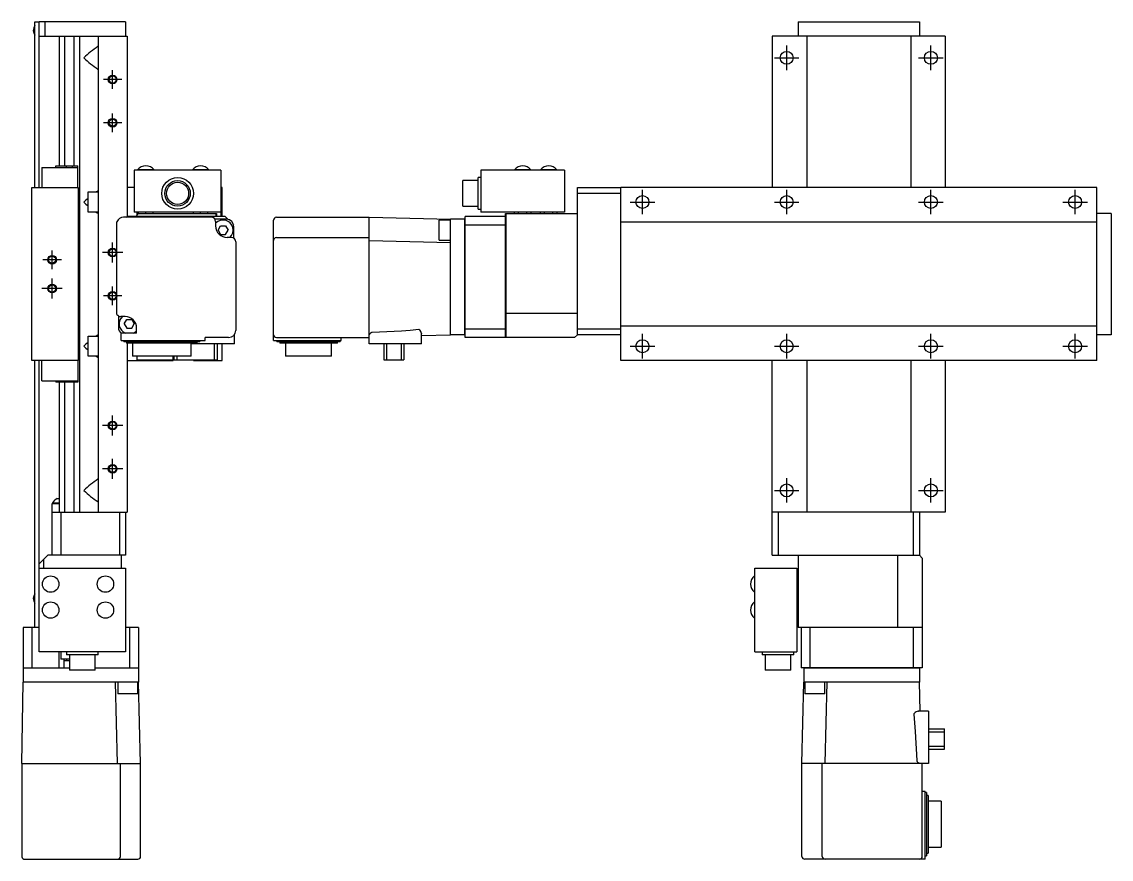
# Model space of a CAD drawing. Extents: x 0 to 766, y -8 to 482.
# Drawn here: x 388.2 to 765.8, y 102.8 to 393.2 of the extents above; entities that cross this region are included whole.
import ezdxf

# ---------------------------------------------------------------- set-up
doc = ezdxf.new("R2010")
doc.units = 0
doc.header["$LTSCALE"] = 0.5
doc.linetypes.add('CENTER', pattern=[50.8, 31.75, -6.35, 6.35, -6.35])
for name, color, linetype in [('MSM_CENTER', 1, 'CENTER'), ('MSM_CONTINUOUS', 7, 'CONTINUOUS'), ('MSM_NARROW', 5, 'CONTINUOUS')]:
    doc.layers.add(name, color=color, linetype=linetype)

msp = doc.modelspace()

# ---------------------------------------------------------------- linework, layer by layer
at = {"layer": 'MSM_CENTER'}
for p, q in [((653.34, 376.47), (653.34, 384.97)), ((703.34, 376.47), (703.34, 384.97)), ((649.09, 380.72), (657.59, 380.72)), ((699.09, 380.72), (707.59, 380.72)), ((419.68, 369.99), (419.68, 376.45)), ((422.91, 373.22), (416.45, 373.22)), ((419.68, 354.99), (419.68, 361.45)), ((422.91, 358.22), (416.45, 358.22)), ((603.34, 326.47), (603.34, 334.97)), ((653.34, 326.47), (653.34, 334.97)), ((703.34, 326.47), (703.34, 334.97)), ((753.34, 326.47), (753.34, 334.97)), ((599.09, 330.72), (607.59, 330.72)), ((649.09, 330.72), (657.59, 330.72)), ((699.09, 330.72), (707.59, 330.72)), ((749.09, 330.72), (757.59, 330.72)), ((398.68, 307.49), (398.68, 313.95)), ((419.68, 309.72), (419.68, 316.72)), ((401.91, 310.72), (395.45, 310.72)), ((423.18, 313.22), (416.18, 313.22)), ((398.68, 297.22), (398.68, 304.22)), ((402.18, 300.72), (395.18, 300.72)), ((419.68, 294.99), (419.68, 301.45)), ((422.91, 298.22), (416.45, 298.22)), ((603.34, 276.47), (603.34, 284.97)), ((653.34, 276.47), (653.34, 284.97)), ((703.34, 276.47), (703.34, 284.97)), ((753.34, 276.47), (753.34, 284.97)), ((599.09, 280.72), (607.59, 280.72)), ((649.09, 280.72), (657.59, 280.72)), ((699.09, 280.72), (707.59, 280.72)), ((749.09, 280.72), (757.59, 280.72)), ((423.18, 253.22), (416.18, 253.22)), ((419.68, 249.72), (419.68, 256.72)), ((419.68, 234.72), (419.68, 241.72)), ((423.18, 238.22), (416.18, 238.22)), ((653.34, 226.47), (653.34, 234.97)), ((703.34, 226.47), (703.34, 234.97)), ((649.09, 230.72), (657.59, 230.72)), ((699.09, 230.72), (707.59, 230.72))]:
    msp.add_line(p, q, dxfattribs=at)
at = {"layer": 'MSM_CONTINUOUS'}
for p, q in [((392.68, 335.72), (392.68, 393.22)), ((392.68, 393.22), (394.08, 393.22)), ((394.18, 393.12), (394.08, 393.22)), ((424.18, 393.22), (394.18, 393.22)), ((394.18, 335.72), (394.18, 393.22)), ((396.18, 393.22), (396.18, 388.22)), ((424.18, 393.22), (424.18, 388.22)), ((657.34, 393.22), (657.34, 388.22)), ((657.34, 393.22), (699.34, 393.22)), ((699.34, 393.22), (699.34, 388.22)), ((394.18, 388.22), (424.68, 388.22)), ((401.18, 388.22), (401.18, 343.22)), ((403.14, 343.22), (403.14, 388.22)), ((406.22, 388.22), (406.22, 343.22)), ((408.18, 388.22), (408.18, 223.22)), ((414.68, 388.22), (414.68, 223.22)), ((424.68, 388.22), (424.68, 325.72)), ((648.34, 388.22), (648.34, 335.72)), ((708.34, 388.22), (648.34, 388.22)), ((660.34, 388.22), (660.34, 335.72)), ((696.34, 388.22), (696.34, 335.72)), ((708.34, 388.22), (708.34, 335.72)), ((414.68, 384.46), (414.55, 384.62)), ((414.68, 376.98), (414.55, 376.82)), ((395.18, 342.72), (407.58, 342.72)), ((395.18, 342.72), (395.18, 335.72)), ((399.98, 343.22), (407.58, 343.22)), ((399.98, 342.72), (399.98, 343.22)), ((403.66, 342.72), (403.66, 343.22)), ((405.71, 342.72), (405.71, 343.22)), ((407.58, 335.72), (407.58, 343.22)), ((427.18, 341.72), (427.18, 327.22)), ((457.18, 341.72), (427.18, 341.72)), ((434.03, 341.88), (428.33, 341.88)), ((428.33, 341.88), (428.33, 341.72)), ((434.03, 341.72), (434.03, 341.88)), ((453.03, 341.88), (447.33, 341.88)), ((447.33, 341.88), (447.33, 341.72)), ((453.03, 341.72), (453.03, 341.88)), ((457.18, 341.72), (457.18, 325.72)), ((547.34, 341.72), (547.34, 327.22)), ((576.34, 341.72), (547.34, 341.72)), ((564.69, 341.88), (558.99, 341.88)), ((558.99, 341.88), (558.99, 341.72)), ((564.69, 341.72), (564.69, 341.88)), ((573.69, 341.88), (567.99, 341.88)), ((567.99, 341.88), (567.99, 341.72)), ((573.69, 341.72), (573.69, 341.88)), ((576.34, 341.72), (576.34, 327.22)), ((546.34, 338.15), (541.04, 338.15)), ((541.04, 329.3), (541.04, 338.15)), ((547.34, 339.22), (546.34, 339.22)), ((546.34, 328.22), (546.34, 339.22)), ((391.68, 335.72), (407.68, 335.72)), ((391.68, 275.72), (391.68, 335.72)), ((407.68, 335.72), (407.68, 275.72)), ((411.18, 327.22), (411.18, 334.22)), ((411.18, 334.22), (414.68, 334.22)), ((414.68, 334.46), (414.55, 334.62)), ((427.18, 335.72), (424.68, 335.72)), ((457.68, 335.72), (457.18, 335.72)), ((457.68, 325.72), (457.68, 335.72)), ((580.84, 335.72), (595.74, 335.72)), ((580.84, 284.72), (580.84, 335.72)), ((595.84, 333.72), (580.84, 333.72)), ((595.84, 335.62), (595.74, 335.72)), ((760.84, 335.72), (595.84, 335.72)), ((595.84, 275.72), (595.84, 335.72)), ((760.84, 275.72), (760.84, 335.72)), ((541.04, 329.3), (546.34, 329.3)), ((414.68, 327.22), (411.18, 327.22)), ((414.68, 326.98), (414.55, 326.82)), ((453.88, 325.42), (423.48, 325.42)), ((424.38, 325.42), (424.68, 325.72)), ((458.68, 325.72), (424.68, 325.72)), ((457.18, 327.22), (427.18, 327.22)), ((428.68, 326.72), (427.68, 325.72)), ((428.18, 325.72), (428.18, 327.22)), ((428.68, 326.72), (428.68, 327.22)), ((428.68, 326.72), (455.68, 326.72)), ((431.18, 326.72), (431.18, 327.22)), ((433.68, 326.72), (433.68, 327.22)), ((434.18, 325.72), (434.18, 325.42)), ((442.18, 325.42), (442.18, 325.72)), ((447.68, 326.72), (447.68, 327.22)), ((450.18, 326.72), (450.18, 327.22)), ((452.68, 326.72), (452.68, 327.22)), ((455.58, 325.72), (455.58, 326.72)), ((455.68, 326.72), (455.68, 325.72)), ((459.74, 324.66), (458.68, 325.72)), ((476.44, 325.42), (508.64, 325.42)), ((508.64, 325.42), (536.84, 324.72)), ((508.64, 281.52), (508.64, 325.42)), ((555.84, 325.72), (541.84, 325.72)), ((541.84, 283.72), (541.84, 325.72)), ((546.34, 328.22), (547.34, 328.22)), ((576.34, 327.22), (547.34, 327.22)), ((555.84, 326.72), (580.84, 326.72)), ((555.84, 283.72), (555.84, 326.72)), ((555.94, 326.72), (555.94, 283.72)), ((558.96, 326.72), (558.96, 327.22)), ((560.4, 326.72), (560.4, 327.22)), ((563.29, 326.72), (563.29, 327.22)), ((564.73, 326.72), (564.73, 327.22)), ((567.96, 326.72), (567.96, 327.22)), ((569.4, 326.72), (569.4, 327.22)), ((572.29, 326.72), (572.29, 327.22)), ((573.73, 326.72), (573.73, 327.22)), ((765.84, 326.72), (760.84, 326.72)), ((765.84, 326.72), (765.84, 284.72)), ((421.18, 291.77), (421.18, 323.9)), ((459.18, 324.72), (455.15, 324.72)), ((455.38, 323.92), (455.38, 322.42)), ((456.21, 320.98), (457.08, 322.48)), ((457.08, 322.48), (458.81, 322.48)), ((458.81, 322.48), (459.68, 320.98)), ((461.62, 322.79), (461.68, 322.72)), ((461.68, 318.19), (461.68, 322.22)), ((475.44, 282.72), (475.44, 324.42)), ((532.84, 317.48), (532.84, 324.48)), ((536.84, 324.48), (532.84, 324.48)), ((541.74, 324.72), (536.84, 324.72)), ((536.84, 284.72), (536.84, 324.72)), ((541.74, 324.72), (541.84, 324.62)), ((541.74, 284.72), (541.74, 324.72)), ((555.84, 322.72), (541.84, 322.72)), ((760.84, 323.72), (595.84, 323.72)), ((456.21, 320.98), (457.08, 319.48)), ((457.08, 319.48), (458.81, 319.48)), ((458.81, 319.48), (459.68, 320.98)), ((460.88, 318.42), (459.38, 318.42)), ((476.44, 318.42), (508.64, 318.42)), ((508.64, 317.42), (536.84, 316.72)), ((532.84, 317.48), (536.84, 317.48)), ((462.38, 316.92), (462.38, 286.22)), ((421.68, 291.25), (421.68, 287.22)), ((423.98, 291.02), (422.48, 291.02)), ((555.84, 292.26), (555.94, 292.22)), ((555.94, 292.22), (580.84, 292.22)), ((423.68, 288.46), (424.55, 289.96)), ((423.68, 288.46), (424.55, 286.96)), ((424.55, 289.96), (426.28, 289.96)), ((426.28, 289.96), (427.15, 288.46)), ((426.28, 286.96), (427.15, 288.46)), ((760.84, 287.72), (595.84, 287.72)), ((411.18, 277.22), (411.18, 284.22)), ((411.18, 284.22), (414.68, 284.22)), ((414.68, 284.46), (414.55, 284.62)), ((421.68, 286.72), (421.74, 286.66)), ((422.68, 282.72), (422.68, 285.22)), ((427.98, 285.22), (422.68, 285.22)), ((424.55, 286.96), (426.28, 286.96)), ((427.98, 285.22), (427.98, 287.02)), ((451.78, 282.72), (451.78, 283.72)), ((459.88, 283.72), (451.78, 283.72)), ((461.88, 281.52), (461.88, 284.72)), ((476.44, 283.72), (508.64, 283.72)), ((498.94, 282.72), (498.94, 283.72)), ((508.64, 284.51), (508.66, 284.62)), ((508.66, 284.62), (508.69, 284.73)), ((509.35, 285.47), (509.44, 285.51)), ((509.44, 285.51), (509.55, 285.54)), ((509.55, 285.54), (509.64, 285.55)), ((509.64, 285.55), (519.77, 286.1)), ((519.77, 286.1), (522.78, 286.31)), ((522.78, 286.31), (525.79, 286.58)), ((525.79, 286.58), (525.9, 286.57)), ((525.9, 286.57), (526, 286.52)), ((526, 286.52), (526.09, 286.44)), ((526.79, 285.16), (526.79, 285.06)), ((526.79, 281.52), (526.79, 285.06)), ((526.79, 284.47), (536.84, 284.72)), ((541.74, 284.72), (536.84, 284.72)), ((541.84, 284.82), (541.74, 284.72)), ((541.84, 286.72), (555.84, 286.72)), ((555.84, 283.72), (541.84, 283.72)), ((555.94, 283.72), (555.84, 283.82)), ((579.84, 283.72), (555.94, 283.72)), ((580.84, 284.72), (579.84, 283.72)), ((580.84, 286.72), (595.84, 286.72)), ((595.74, 284.72), (580.84, 284.72)), ((595.74, 284.72), (595.84, 284.82)), ((765.84, 284.72), (760.84, 284.72)), ((422.68, 282.72), (451.78, 282.72)), ((423.51, 282.72), (423.51, 282.22)), ((449.94, 282.22), (423.51, 282.22)), ((424.51, 282.22), (424.51, 281.72)), ((448.94, 281.72), (424.51, 281.72)), ((424.68, 281.72), (424.68, 223.22)), ((426.51, 281.72), (426.51, 277.22)), ((446.94, 277.22), (446.94, 281.72)), ((461.88, 281.52), (446.94, 281.52)), ((448.94, 281.72), (448.94, 282.22)), ((449.94, 282.22), (449.94, 282.72)), ((454.88, 281.52), (454.88, 276.02)), ((455.88, 281.52), (455.88, 276.02)), ((457.68, 275.72), (457.68, 281.52)), ((475.44, 282.72), (498.94, 282.72)), ((476.59, 282.72), (476.59, 282.22)), ((498.58, 282.22), (476.59, 282.22)), ((477.59, 282.22), (477.59, 281.72)), ((497.58, 281.72), (477.59, 281.72)), ((479.59, 281.72), (479.59, 277.22)), ((495.58, 277.22), (495.58, 281.72)), ((497.58, 281.72), (497.58, 282.22)), ((498.58, 282.22), (498.58, 282.72)), ((526.79, 281.52), (508.64, 281.52)), ((513.64, 281.52), (513.64, 276.02)), ((514.64, 281.52), (514.64, 276.02)), ((519.64, 281.52), (519.64, 276.02)), ((520.64, 281.52), (520.64, 276.02)), ((407.68, 275.72), (391.68, 275.72)), ((392.68, 183.22), (392.68, 275.72)), ((394.18, 174.72), (394.18, 275.72)), ((395.18, 268.72), (395.18, 275.72)), ((407.58, 275.72), (407.58, 268.22)), ((414.68, 277.22), (411.18, 277.22)), ((414.68, 276.98), (414.55, 276.82)), ((424.68, 275.72), (440.68, 275.72)), ((446.94, 277.22), (426.51, 277.22)), ((428.18, 275.92), (428.18, 277.22)), ((440.58, 275.92), (428.18, 275.92)), ((440.58, 277.22), (440.58, 275.92)), ((440.68, 275.72), (440.68, 277.22)), ((440.88, 277.22), (440.88, 276.02)), ((440.88, 276.02), (455.88, 276.02)), ((441.88, 277.22), (441.88, 276.02)), ((447.68, 276.02), (447.68, 275.72)), ((447.68, 275.72), (457.68, 275.72)), ((495.58, 277.22), (479.59, 277.22)), ((513.64, 276.02), (520.64, 276.02)), ((760.84, 275.72), (595.84, 275.72)), ((648.34, 208.22), (648.34, 275.72)), ((660.34, 275.72), (660.34, 223.22)), ((696.34, 275.72), (696.34, 223.22)), ((708.34, 275.72), (708.34, 223.22)), ((395.18, 268.72), (407.58, 268.72)), ((399.98, 268.72), (399.98, 268.22)), ((407.58, 268.22), (399.98, 268.22)), ((401.18, 268.22), (401.18, 223.22)), ((403.14, 223.22), (403.14, 268.22)), ((403.66, 268.72), (403.66, 268.22)), ((405.71, 268.72), (405.71, 268.22)), ((406.22, 268.22), (406.22, 223.22)), ((414.68, 234.46), (414.55, 234.62)), ((400.46, 227.87), (401.18, 227.87)), ((414.68, 226.98), (414.55, 226.82)), ((398.68, 208.22), (398.68, 226.22)), ((398.68, 226.22), (401.18, 226.22)), ((398.68, 223.22), (424.68, 223.22)), ((398.83, 226.42), (401.18, 226.42)), ((398.83, 226.42), (398.83, 226.22)), ((401.68, 223.22), (401.68, 208.22)), ((422.18, 208.22), (422.18, 223.22)), ((424.18, 223.22), (424.18, 208.22)), ((708.34, 223.22), (648.34, 223.22)), ((650.34, 223.22), (650.34, 208.22)), ((697.34, 208.22), (697.34, 223.22)), ((699.34, 223.22), (699.34, 208.22)), ((397.18, 208.22), (394.18, 205.22)), ((424.18, 208.22), (397.18, 208.22)), ((422.68, 208.22), (422.68, 203.72)), ((648.34, 208.22), (699.34, 208.22)), ((657.34, 208.22), (657.34, 183.22)), ((691.84, 183.32), (691.84, 208.22)), ((699.34, 208.22), (700.34, 207.22)), ((395.68, 206.72), (395.68, 203.72)), ((700.34, 207.22), (700.34, 183.32)), ((394.18, 203.72), (424.18, 203.72)), ((424.18, 203.72), (424.18, 174.72)), ((642.34, 201.07), (642.18, 201.07)), ((642.18, 201.07), (642.18, 195.37)), ((642.34, 203.72), (656.84, 203.72)), ((642.34, 174.72), (642.34, 203.72)), ((656.84, 203.72), (656.84, 174.72)), ((657.34, 201.11), (656.84, 201.11)), ((657.34, 199.66), (656.84, 199.66)), ((657.34, 196.78), (656.84, 196.78)), ((642.18, 195.37), (642.34, 195.37)), ((657.34, 195.33), (656.84, 195.33)), ((642.34, 192.07), (642.18, 192.07)), ((642.18, 192.07), (642.18, 186.37)), ((657.34, 192.11), (656.84, 192.11)), ((657.34, 190.66), (656.84, 190.66)), ((642.18, 186.37), (642.34, 186.37)), ((657.34, 187.78), (656.84, 187.78)), ((657.34, 186.33), (656.84, 186.33)), ((394.18, 183.22), (388.68, 183.22)), ((388.68, 183.22), (388.68, 169.22)), ((391.68, 183.22), (391.68, 169.22)), ((394.08, 183.22), (394.18, 183.32)), ((428.68, 183.22), (424.18, 183.22)), ((425.68, 169.22), (425.68, 183.22)), ((428.68, 183.22), (428.68, 169.22)), ((657.34, 183.32), (700.34, 183.32)), ((700.34, 183.22), (657.34, 183.22)), ((658.34, 183.22), (658.34, 169.22)), ((661.34, 183.22), (661.34, 169.22)), ((691.8, 183.22), (691.84, 183.32)), ((697.34, 169.22), (697.34, 183.22)), ((700.34, 183.32), (700.24, 183.22)), ((700.34, 183.22), (700.34, 169.22)), ((424.18, 174.72), (394.18, 174.72)), ((401.18, 169.22), (401.18, 174.72)), ((401.68, 174.72), (401.68, 172.22)), ((403.68, 174.72), (403.68, 173.72)), ((414.68, 173.72), (414.68, 174.72)), ((642.34, 174.72), (656.84, 174.72)), ((644.84, 174.72), (644.84, 173.72)), ((655.84, 173.72), (655.84, 174.72)), ((404.76, 172.22), (401.68, 172.22)), ((402.79, 172.22), (402.79, 169.22)), ((402.79, 171.72), (404.76, 171.72)), ((414.68, 173.72), (403.68, 173.72)), ((403.68, 172.22), (403.68, 171.72)), ((404.76, 173.72), (404.76, 168.42)), ((413.61, 168.42), (413.61, 173.72)), ((655.84, 173.72), (644.84, 173.72)), ((645.92, 173.72), (645.92, 168.42)), ((654.77, 168.42), (654.77, 173.72)), ((388.68, 169.22), (404.76, 169.22)), ((388.68, 169.12), (388.78, 169.22)), ((404.76, 169.12), (388.68, 169.12)), ((388.68, 169.12), (388.68, 164.17)), ((413.61, 168.42), (404.76, 168.42)), ((413.61, 169.22), (428.68, 169.22)), ((428.68, 169.12), (413.61, 169.12)), ((428.58, 169.22), (428.68, 169.12)), ((428.68, 169.12), (428.68, 164.22)), ((654.77, 168.42), (645.92, 168.42)), ((700.34, 169.22), (658.34, 169.22)), ((659.34, 169.12), (659.44, 169.22)), ((659.34, 169.12), (659.34, 164.22)), ((699.34, 169.12), (659.34, 169.12)), ((699.24, 169.22), (699.34, 169.12)), ((699.34, 169.12), (699.34, 164.22)), ((388.18, 136.02), (388.68, 164.22)), ((428.68, 164.22), (388.68, 164.22)), ((421.38, 136.02), (420.68, 164.22)), ((421.44, 164.22), (421.44, 160.22)), ((428.44, 160.22), (428.44, 164.22)), ((429.38, 136.02), (428.68, 164.22)), ((658.64, 136.02), (659.34, 164.22)), ((699.34, 164.22), (659.34, 164.22)), ((659.58, 164.22), (659.58, 160.22)), ((666.58, 160.22), (666.58, 164.22)), ((666.64, 136.02), (667.34, 164.22)), ((699.59, 154.17), (699.34, 164.22)), ((428.44, 160.22), (421.44, 160.22)), ((666.58, 160.22), (659.58, 160.22)), ((697.48, 153.17), (697.49, 153.28)), ((697.75, 150.16), (697.48, 153.17)), ((697.49, 153.28), (697.55, 153.38)), ((697.55, 153.38), (697.63, 153.47)), ((698.91, 154.16), (699.01, 154.17)), ((702.54, 154.17), (699.01, 154.17)), ((702.54, 154.17), (702.54, 136.02)), ((697.97, 147.14), (697.75, 150.16)), ((702.54, 148.02), (708.04, 148.02)), ((708.04, 141.02), (708.04, 148.02)), ((698.52, 137.02), (697.97, 147.14)), ((702.54, 147.02), (708.04, 147.02)), ((702.54, 142.02), (708.04, 142.02)), ((702.54, 141.02), (708.04, 141.02)), ((388.18, 136.02), (388.18, 103.82)), ((388.18, 136.02), (429.38, 136.02)), ((422.38, 103.82), (422.38, 136.02)), ((429.38, 103.82), (429.38, 136.02)), ((658.64, 103.82), (658.64, 136.02)), ((702.54, 136.02), (658.64, 136.02)), ((665.64, 103.82), (665.64, 136.02)), ((698.53, 136.93), (698.52, 137.02)), ((698.56, 136.82), (698.53, 136.93)), ((698.6, 136.72), (698.56, 136.82)), ((699.45, 136.03), (699.34, 136.07)), ((699.56, 136.02), (699.45, 136.03)), ((700.34, 103.82), (700.34, 136.02)), ((701.34, 126.32), (700.34, 126.32)), ((701.34, 102.82), (701.34, 126.32)), ((701.84, 125.96), (701.34, 125.96)), ((701.84, 125.96), (701.84, 103.97)), ((702.34, 124.96), (701.84, 124.96)), ((702.34, 124.96), (702.34, 104.97)), ((706.84, 122.96), (702.34, 122.96)), ((706.84, 122.96), (706.84, 106.97)), ((702.34, 106.97), (706.84, 106.97)), ((388.18, 103.82), (388.18, 103.77)), ((388.18, 103.77), (388.18, 103.73)), ((388.18, 103.73), (388.19, 103.68)), ((388.19, 103.68), (388.2, 103.63)), ((388.2, 103.63), (388.21, 103.59)), ((388.21, 103.59), (388.22, 103.54)), ((388.22, 103.54), (388.23, 103.5)), ((388.23, 103.5), (388.25, 103.46)), ((388.25, 103.46), (388.26, 103.43)), ((388.26, 103.43), (388.27, 103.4)), ((388.27, 103.4), (388.29, 103.37)), ((388.29, 103.37), (388.3, 103.35)), ((388.3, 103.35), (388.32, 103.32)), ((388.32, 103.32), (388.33, 103.29)), ((388.33, 103.29), (388.35, 103.26)), ((388.35, 103.26), (388.37, 103.23)), ((388.37, 103.23), (388.39, 103.21)), ((388.39, 103.21), (388.41, 103.18)), ((388.41, 103.18), (388.43, 103.16)), ((388.43, 103.16), (388.46, 103.13)), ((388.46, 103.13), (388.48, 103.11)), ((388.48, 103.11), (388.5, 103.09)), ((388.5, 103.09), (388.53, 103.06)), ((388.53, 103.06), (388.55, 103.04)), ((388.55, 103.04), (388.58, 103.02)), ((388.58, 103.02), (388.61, 103)), ((388.61, 103), (388.63, 102.98)), ((388.63, 102.98), (388.67, 102.96)), ((388.67, 102.96), (388.7, 102.94)), ((388.7, 102.94), (388.74, 102.92)), ((388.74, 102.92), (388.78, 102.91)), ((388.78, 102.91), (388.82, 102.89)), ((388.82, 102.89), (388.86, 102.88)), ((388.86, 102.88), (388.9, 102.86)), ((388.9, 102.86), (388.94, 102.85)), ((388.94, 102.85), (388.97, 102.84)), ((388.97, 102.84), (388.99, 102.84)), ((388.99, 102.84), (389.02, 102.83)), ((389.02, 102.83), (389.05, 102.83)), ((389.05, 102.83), (389.08, 102.83)), ((389.08, 102.83), (389.11, 102.82)), ((389.11, 102.82), (389.14, 102.82)), ((389.14, 102.82), (389.17, 102.82)), ((389.17, 102.82), (389.18, 102.82)), ((389.18, 102.82), (428.38, 102.82)), ((701.34, 102.82), (659.64, 102.82)), ((701.34, 103.97), (701.84, 103.97)), ((701.84, 104.97), (702.34, 104.97))]:
    msp.add_line(p, q, dxfattribs=at)
for centre, radius in [((653.34, 380.72), 2.25), ((703.34, 380.72), 2.25), ((419.68, 373.22), 1.23), ((419.68, 358.22), 1.23), ((442.18, 333.72), 5.5), ((442.18, 333.72), 4.42), ((442.18, 333.72), 3.83), ((603.34, 330.72), 2.25), ((653.34, 330.72), 2.25), ((703.34, 330.72), 2.25), ((753.34, 330.72), 2.25), ((419.68, 313.22), 1.23), ((398.68, 310.72), 1.23), ((398.68, 300.72), 1.23), ((419.68, 298.22), 1.23), ((603.34, 280.72), 2.25), ((653.34, 280.72), 2.25), ((703.34, 280.72), 2.25), ((753.34, 280.72), 2.25), ((419.68, 253.22), 1.23), ((419.68, 238.22), 1.23), ((653.34, 230.72), 2.25), ((703.34, 230.72), 2.25), ((398.18, 198.22), 2.85), ((417.18, 198.22), 2.85), ((398.18, 189.22), 2.85), ((417.18, 189.22), 2.85)]:
    msp.add_circle(centre, radius, dxfattribs=at)
for centre, radius, start, end in [((395.18, 390.22), 3, 146.4427, 213.5573), ((431.64, 358.29), 31.38, 122.9812, 134.3908), ((431.64, 403.15), 31.38, 225.6092, 237.0188), ((431.18, 339.52), 3.7, 39.6218, 140.3782), ((450.18, 339.52), 3.7, 39.6218, 140.3782), ((561.84, 339.52), 3.7, 39.6218, 140.3782), ((570.84, 339.52), 3.7, 39.6218, 140.3782), ((431.64, 308.29), 31.38, 122.9812, 124.2994), ((431.64, 308.29), 31.38, 130.674, 134.3908), ((431.64, 353.15), 31.38, 225.6092, 229.326), ((431.64, 353.15), 31.38, 235.7006, 237.0188), ((423.48, 322.92), 2.5, 90, 156.9261), ((453.88, 323.92), 1.5, 0, 90), ((476.44, 324.42), 1, 90, 180), ((457.94, 320.98), 3.5, 312.9107, 137.0893), ((459.38, 322.42), 4, 180, 270), ((459.18, 322.22), 2.5, 0, 90), ((460.88, 316.92), 1.5, 0, 90), ((476.44, 317.42), 1, 90, 180), ((422.48, 292.52), 1.5, 209.9264, 270), ((425.42, 288.46), 3.5, 132.9107, 247.6272), ((423.98, 287.02), 4, 0, 90), ((424.18, 287.22), 2.5, 180, 233.1301), ((431.64, 258.29), 31.38, 122.9812, 124.2994), ((425.42, 288.46), 3.5, 292.3728, 317.0893), ((459.88, 286.22), 2.5, 270, 0), ((476.44, 284.72), 1, 180, 270), ((510.13, 284.11), 1.56, 120.0531, 156.7046), ((523.95, 284.45), 2.92, 13.9171, 42.8503), ((431.64, 258.29), 31.38, 130.674, 134.3908), ((431.64, 303.15), 31.38, 225.6092, 229.326), ((431.64, 303.15), 31.38, 235.7006, 237.0188), ((431.64, 208.29), 31.38, 122.9812, 134.3908), ((431.64, 253.15), 31.38, 225.6092, 237.0188), ((401.68, 224.86), 3.25, 112.061, 151.2734), ((644.54, 198.22), 3.7, 129.6218, 230.3782), ((395.18, 193.22), 3, 146.4427, 213.5573), ((644.54, 189.22), 3.7, 129.6218, 230.3782), ((699.61, 151.33), 2.92, 103.9171, 132.8503), ((699.95, 137.51), 1.56, 210.0531, 246.7047), ((421.38, 103.82), 1, 270, 0), ((428.38, 103.82), 1, 270, 0), ((659.64, 103.82), 1, 180, 270), ((666.64, 103.82), 1, 180, 270), ((699.34, 103.82), 1, 270, 0)]:
    msp.add_arc(centre, radius, start, end, dxfattribs=at)
at = {"layer": 'MSM_NARROW'}
for centre in [(419.68, 373.22), (419.68, 358.22), (419.68, 313.22), (398.68, 310.72), (398.68, 300.72), (419.68, 298.22), (419.68, 253.22), (419.68, 238.22)]:
    msp.add_circle(centre, 1.5, dxfattribs=at)

doc.saveas('drawing.dxf')
